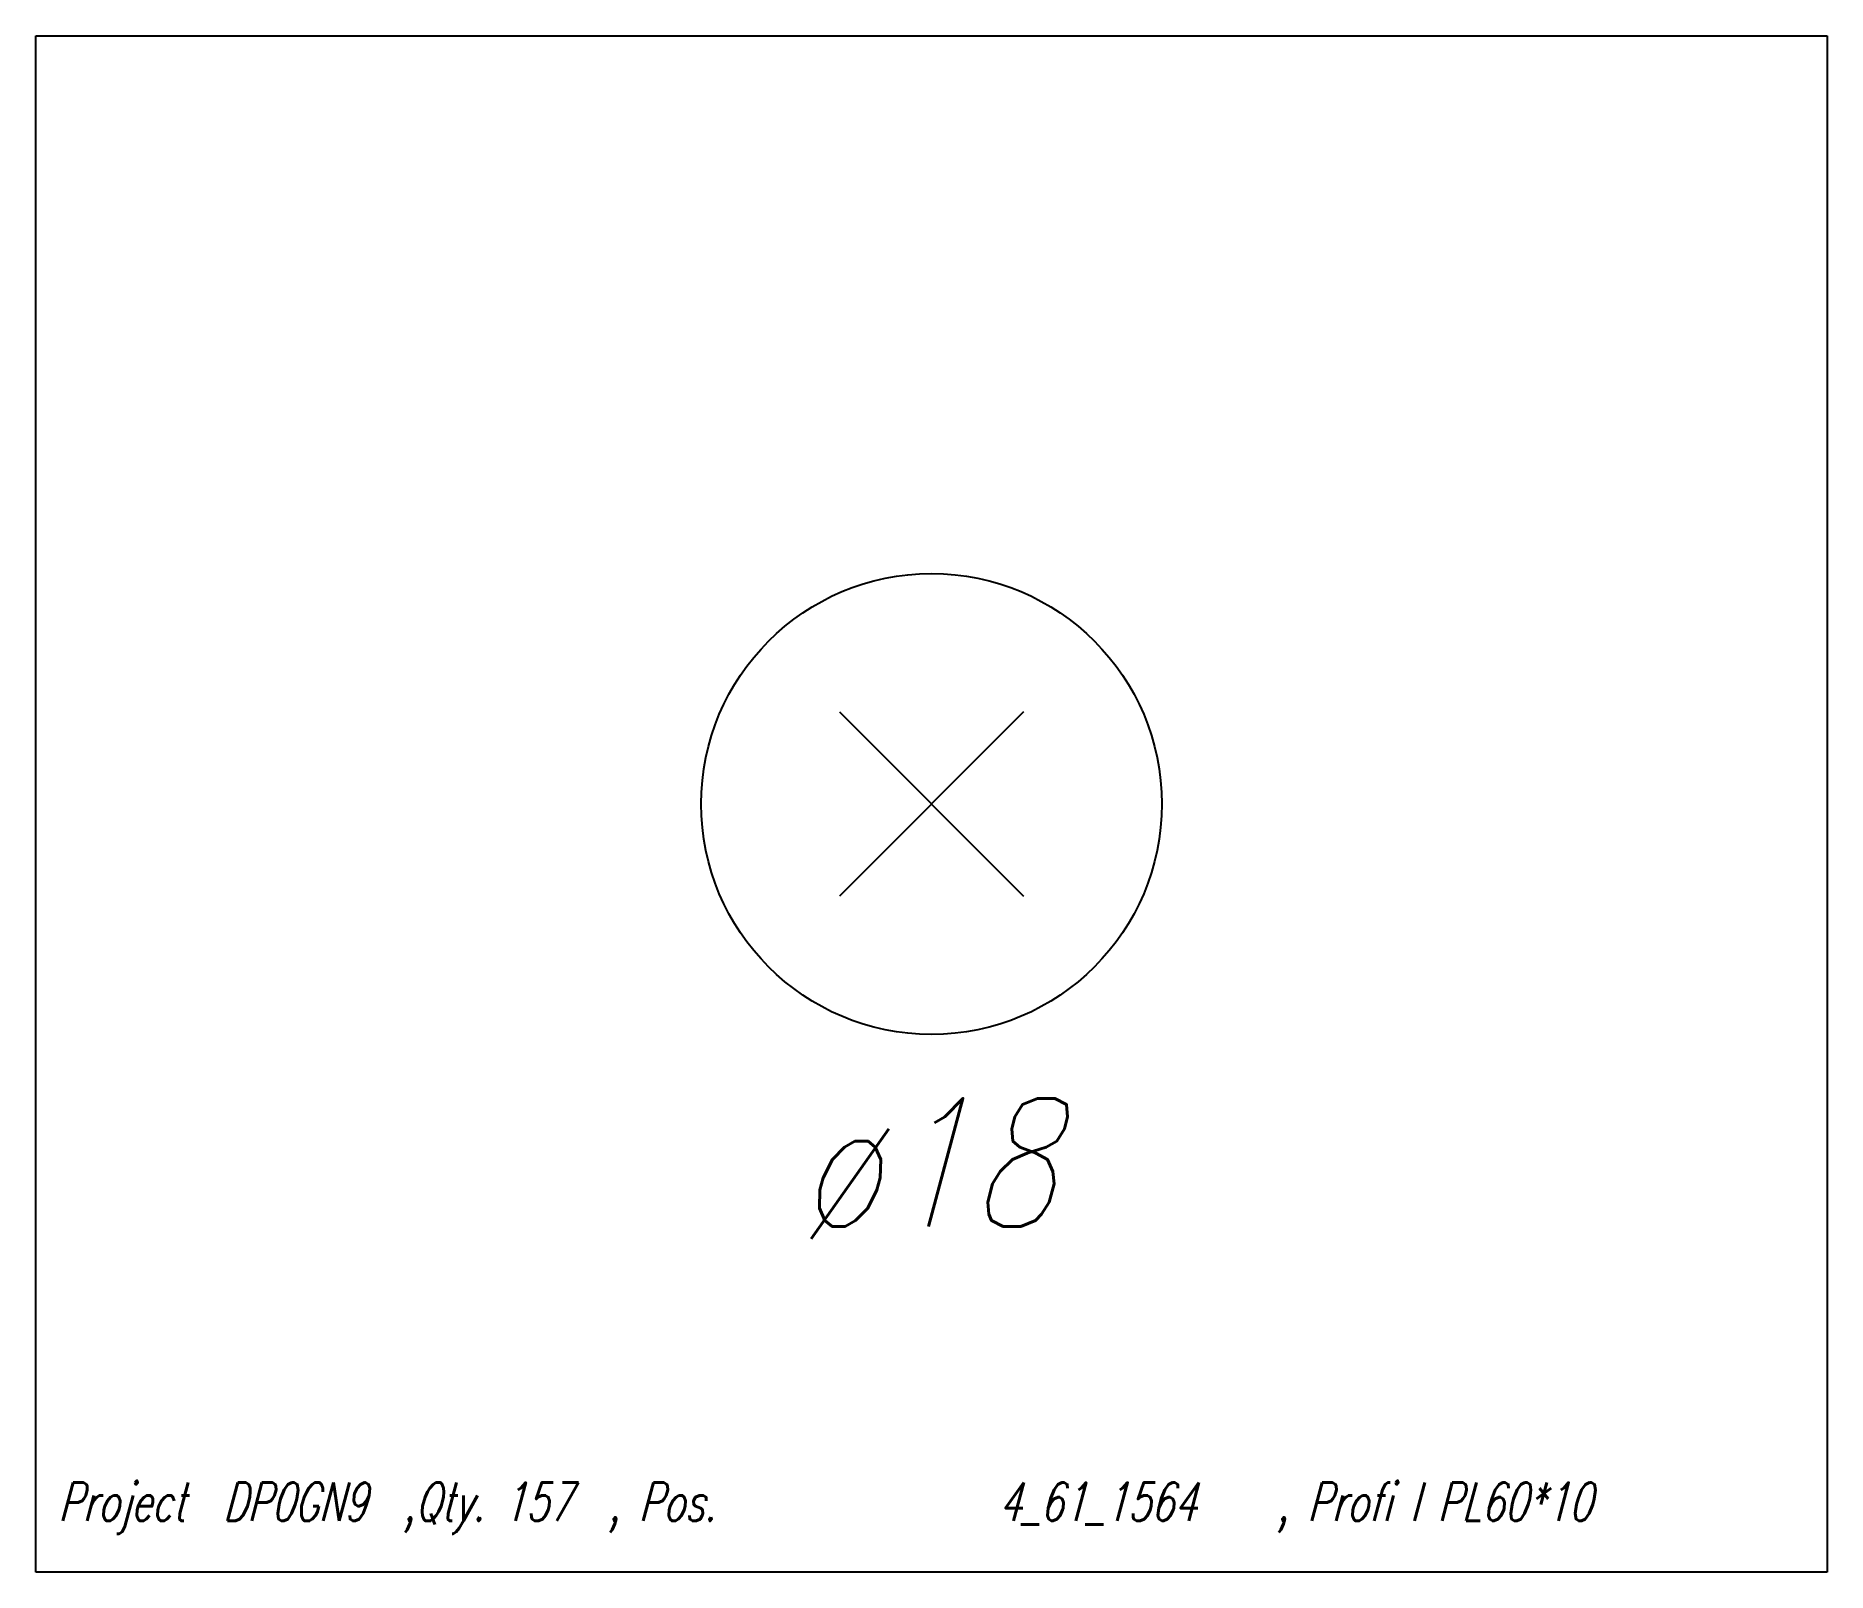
# Model space of a CAD drawing. Extents: x 0 to 70, y -30 to 30.
import ezdxf

# ---------------------------------------------------------------- set-up
doc = ezdxf.new("R2010")
doc.units = 0
doc.header["$LTSCALE"] = 10
for name, color, linetype in [('BEZ_SCHRAUBEN', 7, 'CONTINUOUS'), ('SCHRAUBEN', 7, 'CONTINUOUS'), ('TEILE', 7, 'CONTINUOUS'), ('UNTERSCHRIFT', 7, 'CONTINUOUS')]:
    doc.layers.add(name, color=color, linetype=linetype)
doc.styles.get("Standard").update_dxf_attribs({"font": 'ROMANS'})

msp = doc.modelspace()

# ---------------------------------------------------------------- linework, layer by layer
at = {"layer": 'SCHRAUBEN', "color": 6}
for p, q in [((38.600002, 3.600196), (31.399998, -3.599804)), ((31.399998, 3.600196), (38.600002, -3.599804))]:
    msp.add_line(p, q, dxfattribs=at)
at = {"layer": 'SCHRAUBEN', "color": 2}
msp.add_circle((35, 0.000196), 9, dxfattribs=at)
at = {"layer": 'TEILE', "color": 2}
for p, q in [((0, -29.999924), (0, 29.999924)), ((0, 29.999924), (70, 29.999924)), ((70, 29.999924), (70, -29.999924)), ((70, -29.999924), (0, -29.999924))]:
    msp.add_line(p, q, dxfattribs=at)

# ---------------------------------------------------------------- texts
at = {"layer": 'BEZ_SCHRAUBEN', "color": 2, "oblique": 15, "width": 0.8}
msp.add_text(' ø18', height=5, dxfattribs=at).set_placement((27, -16.499804))
at = {"layer": 'UNTERSCHRIFT', "color": 2, "oblique": 15, "width": 0.7}
for s, p in [('Project  DP0GN9  ,Qty. 157  , Pos. ', (0.874999, -27.999924)), ('4_61_1564', (37.625, -27.999924)), ('  , Profi l PL60*10', (47.075001, -27.999924))]:
    msp.add_text(s, height=1.5, dxfattribs=at).set_placement(p)

doc.saveas('drawing.dxf')
